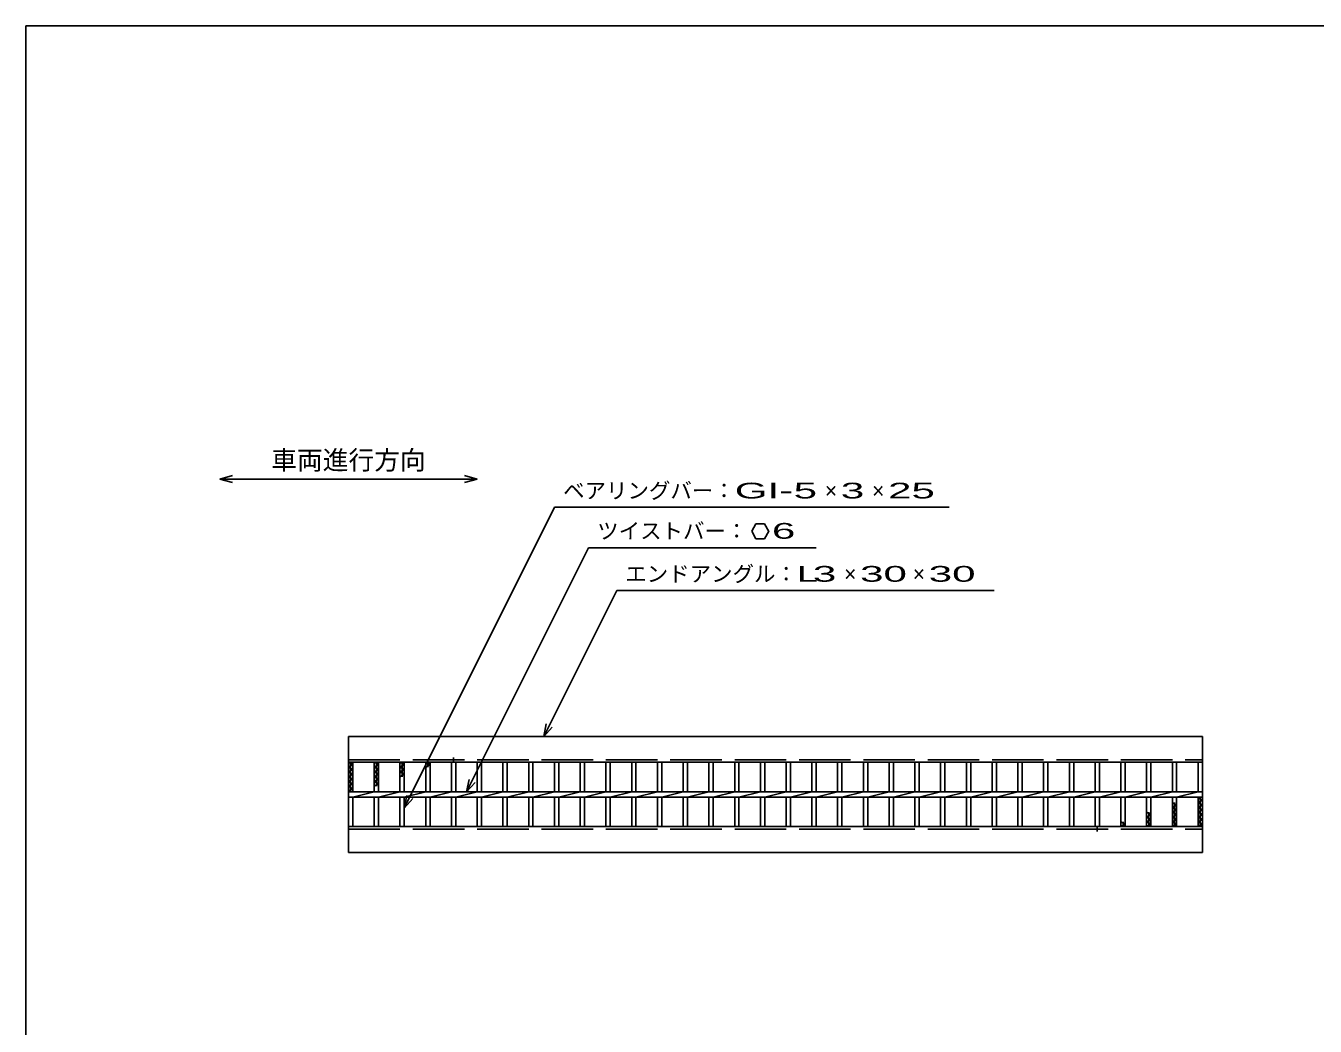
# Model space of a CAD drawing. Units: millimetres, scale not verified. Extents: x -1820 to 1736, y -1282 to 1048.
# Drawn here: x -1724 to -222, y -117 to 1048 of the extents above; entities that cross this region are included whole.
import ezdxf
from ezdxf.enums import TextEntityAlignment as Align

# ---------------------------------------------------------------- set-up
doc = ezdxf.new("R2010")
doc.units = ezdxf.units.MM
doc.header["$LTSCALE"] = 10
doc.linetypes.add('DASHED', pattern=[7.5, 6, -1.5])
for name, color, linetype, lineweight in [('0_2', 150, 'Continuous', 25), ('16', 3, 'Continuous', 25), ('22', 4, 'Continuous', 25)]:
    doc.layers.add(name, color=color, linetype=linetype, lineweight=lineweight)
doc.styles.add('ベクトル', font='')
doc.styles.get('ベクトル').set_extended_font_data('ベクトル')

msp = doc.modelspace()

# ---------------------------------------------------------------- linework, layer by layer
at = {"layer": '0_2'}
for p, q in [((-1724, -1151.5), (-1724, 1048.5)), ((-1724, 1048.5), (1736, 1048.5))]:
    msp.add_line(p, q, dxfattribs=at)
at = {"layer": '16'}
for p, q in [((-1348, 220.5), (-353, 220.5)), ((-1348, 190.5), (-1348, 220.5)), ((-353, 220.5), (-353, 190.5)), ((-1225.5, 190.5), (-1225.5, 196.1)), ((-353, 190.5), (-1348, 190.5)), ((-1348, 115.5), (-1348, 190.5)), ((-1348, 190.5), (-1343, 190.5)), ((-1343, 187.7), (-1348, 190.5)), ((-1348, 184.9), (-1343, 187.7)), ((-1343, 182.1), (-1348, 184.9)), ((-1348, 179.3), (-1343, 182.1)), ((-1345.5, 156), (-1345.5, 190.5)), ((-1343, 156), (-1343, 190.5)), ((-1318, 156), (-1318, 190.5)), ((-1318, 190.5), (-1313, 190.5)), ((-1313, 187.7), (-1318, 190.5)), ((-1318, 184.9), (-1313, 187.7)), ((-1313, 182.1), (-1318, 184.9)), ((-1318, 179.3), (-1313, 182.1)), ((-1315.5, 162.5), (-1315.5, 190.5)), ((-1313, 156), (-1313, 190.5)), ((-1288, 156), (-1288, 190.5)), ((-1288, 190.5), (-1283, 190.5)), ((-1283, 187.7), (-1288, 190.5)), ((-1288, 184.9), (-1283, 187.7)), ((-1283, 182.1), (-1288, 184.9)), ((-1288, 179.3), (-1283, 182.1)), ((-1285.5, 173.7), (-1285.5, 190.5)), ((-1283, 156), (-1283, 190.5)), ((-1258, 156), (-1258, 190.5)), ((-1258, 190.5), (-1253, 190.5)), ((-1253, 187.7), (-1258, 190.5)), ((-1258, 184.9), (-1253, 187.7)), ((-1255.5, 184.9), (-1255.5, 190.5)), ((-1253, 156), (-1253, 190.5)), ((-1228, 156), (-1228, 190.5)), ((-1228, 190.5), (-1223, 190.5)), ((-1223, 156), (-1223, 190.5)), ((-1198, 156), (-1198, 190.5)), ((-1198, 190.5), (-1193, 190.5)), ((-1193, 156), (-1193, 190.5)), ((-1168, 156), (-1168, 190.5)), ((-1168, 190.5), (-1163, 190.5)), ((-1163, 156), (-1163, 190.5)), ((-1138, 156), (-1138, 190.5)), ((-1138, 190.5), (-1133, 190.5)), ((-1133, 156), (-1133, 190.5)), ((-1108, 156), (-1108, 190.5)), ((-1108, 190.5), (-1103, 190.5)), ((-1103, 156), (-1103, 190.5)), ((-1078, 156), (-1078, 190.5)), ((-1078, 190.5), (-1073, 190.5)), ((-1073, 156), (-1073, 190.5)), ((-1048, 156), (-1048, 190.5)), ((-1048, 190.5), (-1043, 190.5)), ((-1043, 156), (-1043, 190.5)), ((-1018, 156), (-1018, 190.5)), ((-1018, 190.5), (-1013, 190.5)), ((-1013, 156), (-1013, 190.5)), ((-988, 156), (-988, 190.5)), ((-988, 190.5), (-983, 190.5)), ((-983, 156), (-983, 190.5)), ((-958, 156), (-958, 190.5)), ((-958, 190.5), (-953, 190.5)), ((-953, 156), (-953, 190.5)), ((-928, 156), (-928, 190.5)), ((-928, 190.5), (-923, 190.5)), ((-923, 156), (-923, 190.5)), ((-898, 156), (-898, 190.5)), ((-898, 190.5), (-893, 190.5)), ((-893, 156), (-893, 190.5)), ((-868, 156), (-868, 190.5)), ((-868, 190.5), (-863, 190.5)), ((-863, 156), (-863, 190.5)), ((-838, 156), (-838, 190.5)), ((-838, 190.5), (-833, 190.5)), ((-833, 156), (-833, 190.5)), ((-808, 156), (-808, 190.5)), ((-808, 190.5), (-803, 190.5)), ((-803, 156), (-803, 190.5)), ((-778, 156), (-778, 190.5)), ((-778, 190.5), (-773, 190.5)), ((-773, 156), (-773, 190.5)), ((-748, 156), (-748, 190.5)), ((-748, 190.5), (-743, 190.5)), ((-743, 156), (-743, 190.5)), ((-718, 156), (-718, 190.5)), ((-718, 190.5), (-713, 190.5)), ((-713, 156), (-713, 190.5)), ((-688, 156), (-688, 190.5)), ((-688, 190.5), (-683, 190.5)), ((-683, 156), (-683, 190.5)), ((-658, 156), (-658, 190.5)), ((-658, 190.5), (-653, 190.5)), ((-653, 156), (-653, 190.5)), ((-628, 156), (-628, 190.5)), ((-628, 190.5), (-623, 190.5)), ((-623, 156), (-623, 190.5)), ((-598, 156), (-598, 190.5)), ((-598, 190.5), (-593, 190.5)), ((-593, 156), (-593, 190.5)), ((-568, 156), (-568, 190.5)), ((-568, 190.5), (-563, 190.5)), ((-563, 156), (-563, 190.5)), ((-538, 156), (-538, 190.5)), ((-538, 190.5), (-533, 190.5)), ((-533, 156), (-533, 190.5)), ((-508, 156), (-508, 190.5)), ((-508, 190.5), (-503, 190.5)), ((-503, 156), (-503, 190.5)), ((-478, 156), (-478, 190.5)), ((-478, 190.5), (-473, 190.5)), ((-473, 156), (-473, 190.5)), ((-448, 156), (-448, 190.5)), ((-448, 190.5), (-443, 190.5)), ((-443, 156), (-443, 190.5)), ((-418, 156), (-418, 190.5)), ((-418, 190.5), (-413, 190.5)), ((-413, 156), (-413, 190.5)), ((-388, 156), (-388, 190.5)), ((-388, 190.5), (-383, 190.5)), ((-383, 156), (-383, 190.5)), ((-358, 156), (-358, 190.5)), ((-358, 190.5), (-353, 190.5)), ((-353, 115.5), (-353, 190.5)), ((-1343, 176.5), (-1348, 179.3)), ((-1348, 173.7), (-1343, 176.5)), ((-1343, 170.9), (-1348, 173.7)), ((-1348, 168.1), (-1343, 170.9)), ((-1343, 165.3), (-1348, 168.1)), ((-1348, 162.5), (-1343, 165.3)), ((-1313, 176.5), (-1318, 179.3)), ((-1318, 173.7), (-1313, 176.5)), ((-1313, 170.9), (-1318, 173.7)), ((-1318, 168.1), (-1313, 170.9)), ((-1313, 165.3), (-1318, 168.1)), ((-1318, 162.5), (-1313, 165.3)), ((-1283, 176.5), (-1288, 179.3)), ((-1288, 173.7), (-1283, 176.5)), ((-1343, 159.7), (-1348, 162.5)), ((-1348, 156.9), (-1343, 159.7)), ((-1346.4, 156), (-1348, 156.9)), ((-1348, 156), (-353, 156)), ((-1348, 150), (-1348, 156)), ((-1343, 150), (-1318, 156)), ((-1313, 150), (-1288, 156)), ((-1283, 150), (-1258, 156)), ((-1253, 150), (-1228, 156)), ((-1223, 150), (-1198, 156)), ((-1193, 150), (-1168, 156)), ((-1163, 150), (-1138, 156)), ((-1133, 150), (-1108, 156)), ((-1103, 150), (-1078, 156)), ((-1073, 150), (-1048, 156)), ((-1043, 150), (-1018, 156)), ((-1013, 150), (-988, 156)), ((-983, 150), (-958, 156)), ((-953, 150), (-928, 156)), ((-923, 150), (-898, 156)), ((-893, 150), (-868, 156)), ((-863, 150), (-838, 156)), ((-833, 150), (-808, 156)), ((-803, 150), (-778, 156)), ((-773, 150), (-748, 156)), ((-743, 150), (-718, 156)), ((-713, 150), (-688, 156)), ((-683, 150), (-658, 156)), ((-653, 150), (-628, 156)), ((-623, 150), (-598, 156)), ((-593, 150), (-568, 156)), ((-563, 150), (-538, 156)), ((-533, 150), (-508, 156)), ((-503, 150), (-478, 156)), ((-473, 150), (-448, 156)), ((-443, 150), (-418, 156)), ((-413, 150), (-388, 156)), ((-383, 150), (-358, 156)), ((-353, 150), (-353, 156)), ((-1348, 150), (-353, 150)), ((-1343, 115.5), (-1343, 150)), ((-1318, 115.5), (-1318, 150)), ((-1313, 115.5), (-1313, 150)), ((-1288, 115.5), (-1288, 150)), ((-1283, 115.5), (-1283, 150)), ((-1258, 115.5), (-1258, 150)), ((-1253, 115.5), (-1253, 150)), ((-1228, 115.5), (-1228, 150)), ((-1223, 115.5), (-1223, 150)), ((-1198, 115.5), (-1198, 150)), ((-1193, 115.5), (-1193, 150)), ((-1168, 115.5), (-1168, 150)), ((-1163, 115.5), (-1163, 150)), ((-1138, 115.5), (-1138, 150)), ((-1133, 115.5), (-1133, 150)), ((-1108, 115.5), (-1108, 150)), ((-1103, 115.5), (-1103, 150)), ((-1078, 115.5), (-1078, 150)), ((-1073, 115.5), (-1073, 150)), ((-1048, 115.5), (-1048, 150)), ((-1043, 115.5), (-1043, 150)), ((-1018, 115.5), (-1018, 150)), ((-1013, 115.5), (-1013, 150)), ((-988, 115.5), (-988, 150)), ((-983, 115.5), (-983, 150)), ((-958, 115.5), (-958, 150)), ((-953, 115.5), (-953, 150)), ((-928, 115.5), (-928, 150)), ((-923, 115.5), (-923, 150)), ((-898, 115.5), (-898, 150)), ((-893, 115.5), (-893, 150)), ((-868, 115.5), (-868, 150)), ((-863, 115.5), (-863, 150)), ((-838, 115.5), (-838, 150)), ((-833, 115.5), (-833, 150)), ((-808, 115.5), (-808, 150)), ((-803, 115.5), (-803, 150)), ((-778, 115.5), (-778, 150)), ((-773, 115.5), (-773, 150)), ((-748, 115.5), (-748, 150)), ((-743, 115.5), (-743, 150)), ((-718, 115.5), (-718, 150)), ((-713, 115.5), (-713, 150)), ((-688, 115.5), (-688, 150)), ((-683, 115.5), (-683, 150)), ((-658, 115.5), (-658, 150)), ((-653, 115.5), (-653, 150)), ((-628, 115.5), (-628, 150)), ((-623, 115.5), (-623, 150)), ((-598, 115.5), (-598, 150)), ((-593, 115.5), (-593, 150)), ((-568, 115.5), (-568, 150)), ((-563, 115.5), (-563, 150)), ((-538, 115.5), (-538, 150)), ((-533, 115.5), (-533, 150)), ((-508, 115.5), (-508, 150)), ((-503, 115.5), (-503, 150)), ((-478, 115.5), (-478, 150)), ((-473, 115.5), (-473, 150)), ((-448, 115.5), (-448, 150)), ((-443, 115.5), (-443, 150)), ((-418, 115.5), (-418, 150)), ((-413, 115.5), (-413, 150)), ((-388, 115.5), (-388, 150)), ((-383, 140.7), (-388, 143.5)), ((-388, 137.9), (-383, 140.7)), ((-383, 135.1), (-388, 137.9)), ((-385.5, 115.5), (-385.5, 143.5)), ((-383, 115.5), (-383, 150)), ((-358, 115.5), (-358, 150)), ((-358, 149.1), (-356.4, 150)), ((-353, 146.3), (-358, 149.1)), ((-358, 143.5), (-353, 146.3)), ((-353, 140.7), (-358, 143.5)), ((-358, 137.9), (-353, 140.7)), ((-353, 135.1), (-358, 137.9)), ((-355.5, 115.5), (-355.5, 150)), ((-443, 118.3), (-448, 121.1)), ((-445.5, 115.5), (-445.5, 121.1)), ((-413, 129.5), (-418, 132.3)), ((-418, 126.7), (-413, 129.5)), ((-413, 123.9), (-418, 126.7)), ((-418, 121.1), (-413, 123.9)), ((-413, 118.3), (-418, 121.1)), ((-415.5, 115.5), (-415.5, 132.3)), ((-388, 132.3), (-383, 135.1)), ((-383, 129.5), (-388, 132.3)), ((-388, 126.7), (-383, 129.5)), ((-383, 123.9), (-388, 126.7)), ((-388, 121.1), (-383, 123.9)), ((-383, 118.3), (-388, 121.1)), ((-358, 132.3), (-353, 135.1)), ((-353, 129.5), (-358, 132.3)), ((-358, 126.7), (-353, 129.5)), ((-353, 123.9), (-358, 126.7)), ((-358, 121.1), (-353, 123.9)), ((-353, 118.3), (-358, 121.1)), ((-1348, 115.5), (-353, 115.5)), ((-1348, 85.5), (-1348, 115.5)), ((-1348, 115.5), (-1343, 115.5)), ((-1318, 115.5), (-1313, 115.5)), ((-1288, 115.5), (-1283, 115.5)), ((-1258, 115.5), (-1253, 115.5)), ((-1228, 115.5), (-1223, 115.5)), ((-1198, 115.5), (-1193, 115.5)), ((-1168, 115.5), (-1163, 115.5)), ((-1138, 115.5), (-1133, 115.5)), ((-1108, 115.5), (-1103, 115.5)), ((-1078, 115.5), (-1073, 115.5)), ((-1048, 115.5), (-1043, 115.5)), ((-1018, 115.5), (-1013, 115.5)), ((-988, 115.5), (-983, 115.5)), ((-958, 115.5), (-953, 115.5)), ((-928, 115.5), (-923, 115.5)), ((-898, 115.5), (-893, 115.5)), ((-868, 115.5), (-863, 115.5)), ((-838, 115.5), (-833, 115.5)), ((-808, 115.5), (-803, 115.5)), ((-778, 115.5), (-773, 115.5)), ((-748, 115.5), (-743, 115.5)), ((-718, 115.5), (-713, 115.5)), ((-688, 115.5), (-683, 115.5)), ((-658, 115.5), (-653, 115.5)), ((-628, 115.5), (-623, 115.5)), ((-598, 115.5), (-593, 115.5)), ((-568, 115.5), (-563, 115.5)), ((-538, 115.5), (-533, 115.5)), ((-508, 115.5), (-503, 115.5)), ((-478, 115.5), (-473, 115.5)), ((-475.5, 109.9), (-475.5, 115.5)), ((-448, 115.5), (-443, 118.3)), ((-448, 115.5), (-443, 115.5)), ((-418, 115.5), (-413, 118.3)), ((-418, 115.5), (-413, 115.5)), ((-388, 115.5), (-383, 118.3)), ((-388, 115.5), (-383, 115.5)), ((-358, 115.5), (-353, 118.3)), ((-358, 115.5), (-353, 115.5)), ((-353, 115.5), (-353, 85.5)), ((-353, 85.5), (-1348, 85.5))]:
    msp.add_line(p, q, dxfattribs=at)
at = {"layer": '16', "linetype": 'DASHED'}
for p, q in [((-1348, 193.5), (-353, 193.5)), ((-1348, 112.5), (-353, 112.5))]:
    msp.add_line(p, q, dxfattribs=at)
at = {"layer": '22'}
for p, q in [((-1498, 520.5), (-1483, 524.5)), ((-1483, 516.5), (-1498, 520.5)), ((-1498, 520.5), (-1198, 520.5)), ((-1198, 520.5), (-1213, 524.5)), ((-1213, 516.5), (-1198, 520.5)), ((-1283, 137.2), (-1107.9, 487.5)), ((-1107.9, 487.5), (-647.9, 487.5)), ((-873.2, 468.3), (-878.2, 459.6)), ((-863.2, 468.3), (-873.2, 468.3)), ((-858.2, 459.5), (-863.2, 468.3)), ((-878.2, 459.6), (-873.2, 450.9)), ((-873.2, 450.9), (-863.2, 450.9)), ((-863.2, 450.9), (-858.2, 459.6)), ((-1210.5, 156), (-1068.2, 440.5)), ((-1068.2, 440.5), (-803.2, 440.5)), ((-1120.5, 220.5), (-1035.5, 390.5)), ((-1035.5, 390.5), (-595.5, 390.5)), ((-1120.5, 220.5), (-1117.5, 235.1)), ((-1120.5, 220.5), (-1110.5, 231.5)), ((-1210.5, 156), (-1207.5, 170.6)), ((-1210.5, 156), (-1200.5, 167)), ((-1283, 137.2), (-1280, 151.8)), ((-1283, 137.2), (-1273, 148.2))]:
    msp.add_line(p, q, dxfattribs=at)

# ---------------------------------------------------------------- texts
at = {"layer": '22', "color": 2, "style": 'ベクトル'}
for s, height, p in [('車両進行方向', 21.99, (-1438, 542.5)), ('ベアリングバー：', 18.33, (-1097.9, 507)), ('×', 18.3, (-792.9, 507)), ('×', 18.3, (-737.9, 507)), ('ツイストバー：', 18.33, (-1058.2, 460)), ('エンドアングル：', 18.33, (-1025.5, 410)), ('×', 18.3, (-770.5, 410)), ('×', 18.3, (-690.5, 410))]:
    msp.add_text(s, height=height, dxfattribs=at).set_placement(p, align=Align.MIDDLE_LEFT)
for s, height, width, p in [('GI-', 18.33, 2, (-897.9, 507)), (' 5 ', 18.33, 2, (-842.9, 507)), (' 3 ', 18.33, 2, (-787.9, 507)), (' 25 ', 18.33, 2, (-732.9, 507)), (' 6 ', 18.33, 2, (-868.2, 460.1)), ('L', 18.3, 1.8, (-825.5, 410)), (' 3 ', 18.33, 2, (-820.5, 410)), (' 30 ', 18.33, 2, (-765.5, 410)), (' 30 ', 18.33, 2, (-685.5, 410))]:
    msp.add_text(s, height=height, dxfattribs=dict(at, width=width)).set_placement(p, align=Align.MIDDLE_LEFT)

doc.saveas('drawing.dxf')
